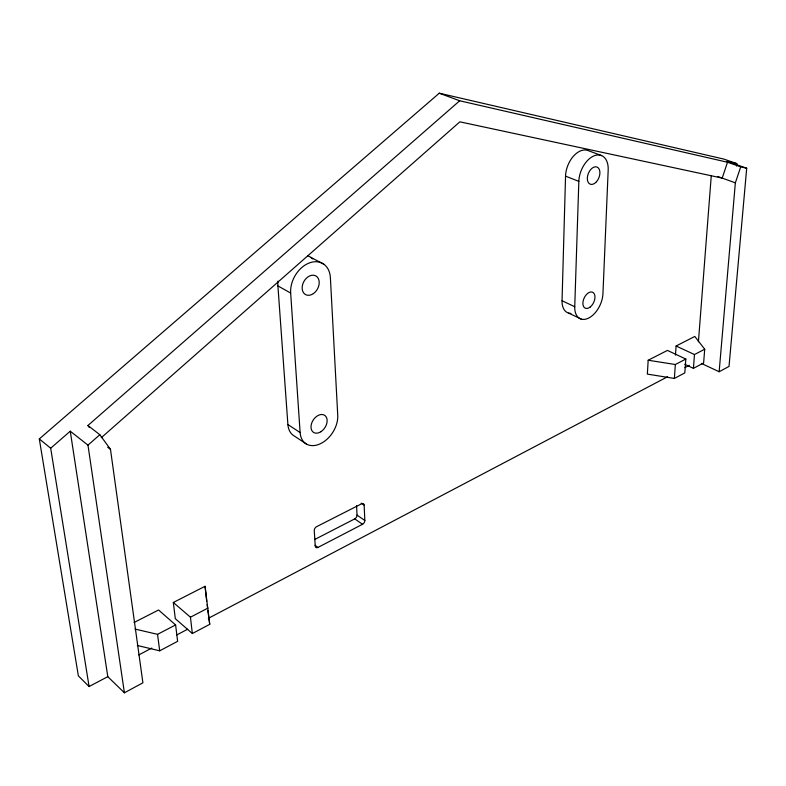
<?xml version="1.0" encoding="UTF-8"?>
<svg xmlns="http://www.w3.org/2000/svg" width="786" height="786" viewBox="0 0 786 786"><rect width="100%" height="100%" fill="white"/><g stroke="black" fill="none" stroke-linecap="round" stroke-linejoin="round"><path stroke-width="1.18" d="M570.891 313.418A20.338 12.33 -64.9 0 1 562.049 300.753L565.547 176.143A21.35 13.352 -68.4 0 1 573.475 156.149A21.35 13.352 -68.4 0 1 588.252 150.637L601.634 155.618M574.743 306.727L578.84 181.369A21.517 13.303 -68.3 0 1 594.265 155.756A21.517 13.303 -68.3 0 1 608.187 169.992L602.941 293.807A20.495 12.281 -64.9 0 1 588.164 318.31A20.495 12.281 -64.9 0 1 574.743 306.727L562.049 300.753M648.175 360.234L647.35 374.097L674.368 378.439L684.812 372.908L685.824 359.055L667.442 350.409L648.175 360.234L675.341 364.517L685.824 359.055M675.459 355.134L676.098 345.997L694.804 336.447L704.718 349.21L703.617 362.955L693.419 368.359L684.812 364.282M674.368 378.439L675.341 364.517M693.419 368.359L694.47 354.545L704.718 349.21M698.42 341.763L711.291 175.435M736.58 166.043L736.787 163.596L723.916 159.106L439.266 93.2L39.3 438.932L78.354 675.862L89.093 686.542L107.79 676.667L70.259 431.2L50.687 448.226L89.093 686.542M719.151 371.749L735.352 182.833L740.717 166.868L746.7 168.233L729.025 366.414L719.151 371.749L701.358 363.407M740.717 166.868L727.502 162.24L722.196 178.098L459.859 121.83L101.296 437.684M124.404 692.8L87.973 445.151L99.842 434.717L110.482 449.376L142.905 682.808L124.404 692.8L107.79 676.667M89.309 427.456L87.894 425.511L459.702 100.775L727.502 162.24M137.324 645.483L159.696 650.818L177.626 641.327L175.612 624.929L158.576 609.995L134.082 622.492M192.344 633.536L209.734 624.33L205.058 586.287L173.323 602.479L175.307 618.68L192.344 633.536L190.438 617.207L173.323 602.479M138.808 654.915L151.836 648.057M176.811 634.921L187.667 629.213M208.3 618.356L667.589 376.749M684.96 367.612L689.302 365.323M135.035 629.065L157.544 634.341L175.612 624.929M190.438 617.207L207.966 608.069M364.134 505.133A3.164 2.034 -56.1 0 0 361.58 503.797L316.64 526.659A3.252 2.112 -54.5 0 0 314.253 530.579L315.265 546.162A3.232 2.083 -54.2 0 0 317.966 547.429L362.533 524.282A3.154 2.004 -55.8 0 0 364.832 520.479L364.134 505.133L361.196 503.138M314.587 539.55L354.732 518.888A3.134 2.004 -55.7 0 0 357.021 515.105L356.569 505.693M736.787 163.596L726.991 161.346L746.7 168.233M717.873 176.545L735.352 182.833M439.266 93.2L459.702 100.775M565.547 176.143L578.84 181.369M676.098 345.997L694.47 354.545M568.7 313.123L581.335 319.136M310.873 257.405L323.803 264.184M278.018 281.133A24.651 18.127 -61 0 0 277.91 285.917L290.663 293.05L300.114 432.555A23.806 16.3 -56.9 0 0 320.138 443.854A23.806 16.3 -56.9 0 0 337.744 415.313L330.385 277.655A24.877 18.117 -61.1 0 0 309.173 263.005A24.877 18.117 -61.1 0 0 290.663 293.05M277.91 285.917L287.892 424.538L300.114 432.555M306.638 444.169L294.455 436.102A23.6 16.319 -56.7 0 1 287.892 424.538M357.021 515.105L364.832 520.479M354.732 518.888L362.533 524.282M315.068 545.307L317.966 547.429M87.894 425.511L99.842 434.717M107.721 447.244L110.482 449.376M70.259 431.2L87.973 445.151M39.3 438.932L50.687 448.226M207.121 604.67L207.583 608.138M207.887 610.457L209.734 624.33M157.544 634.341L159.696 650.818M205.058 586.287L206.689 601.211M307.719 255.764A24.651 18.127 -61 0 1 312.7 258.948M313.398 293.61A10.66 7.762 -61.1 0 0 316.336 276.23A10.66 7.762 -61.1 0 0 302.325 285.927A10.66 7.762 -61.1 0 0 313.398 293.61M320.875 431.74A10.198 6.986 -56.9 0 0 324.991 415.548A10.198 6.986 -56.9 0 0 311.344 424.244A10.198 6.986 -56.9 0 0 320.875 431.74M596.456 181.772A9.226 5.699 -68.3 0 0 597.065 167.064A9.226 5.699 -68.3 0 0 587.329 178.019A9.226 5.699 -68.3 0 0 596.456 181.772M590.198 307.021A8.784 5.256 -64.9 0 0 593.43 292.756A8.784 5.256 -64.9 0 0 583.183 300.822A8.784 5.256 -64.9 0 0 590.198 307.021"/></g></svg>
